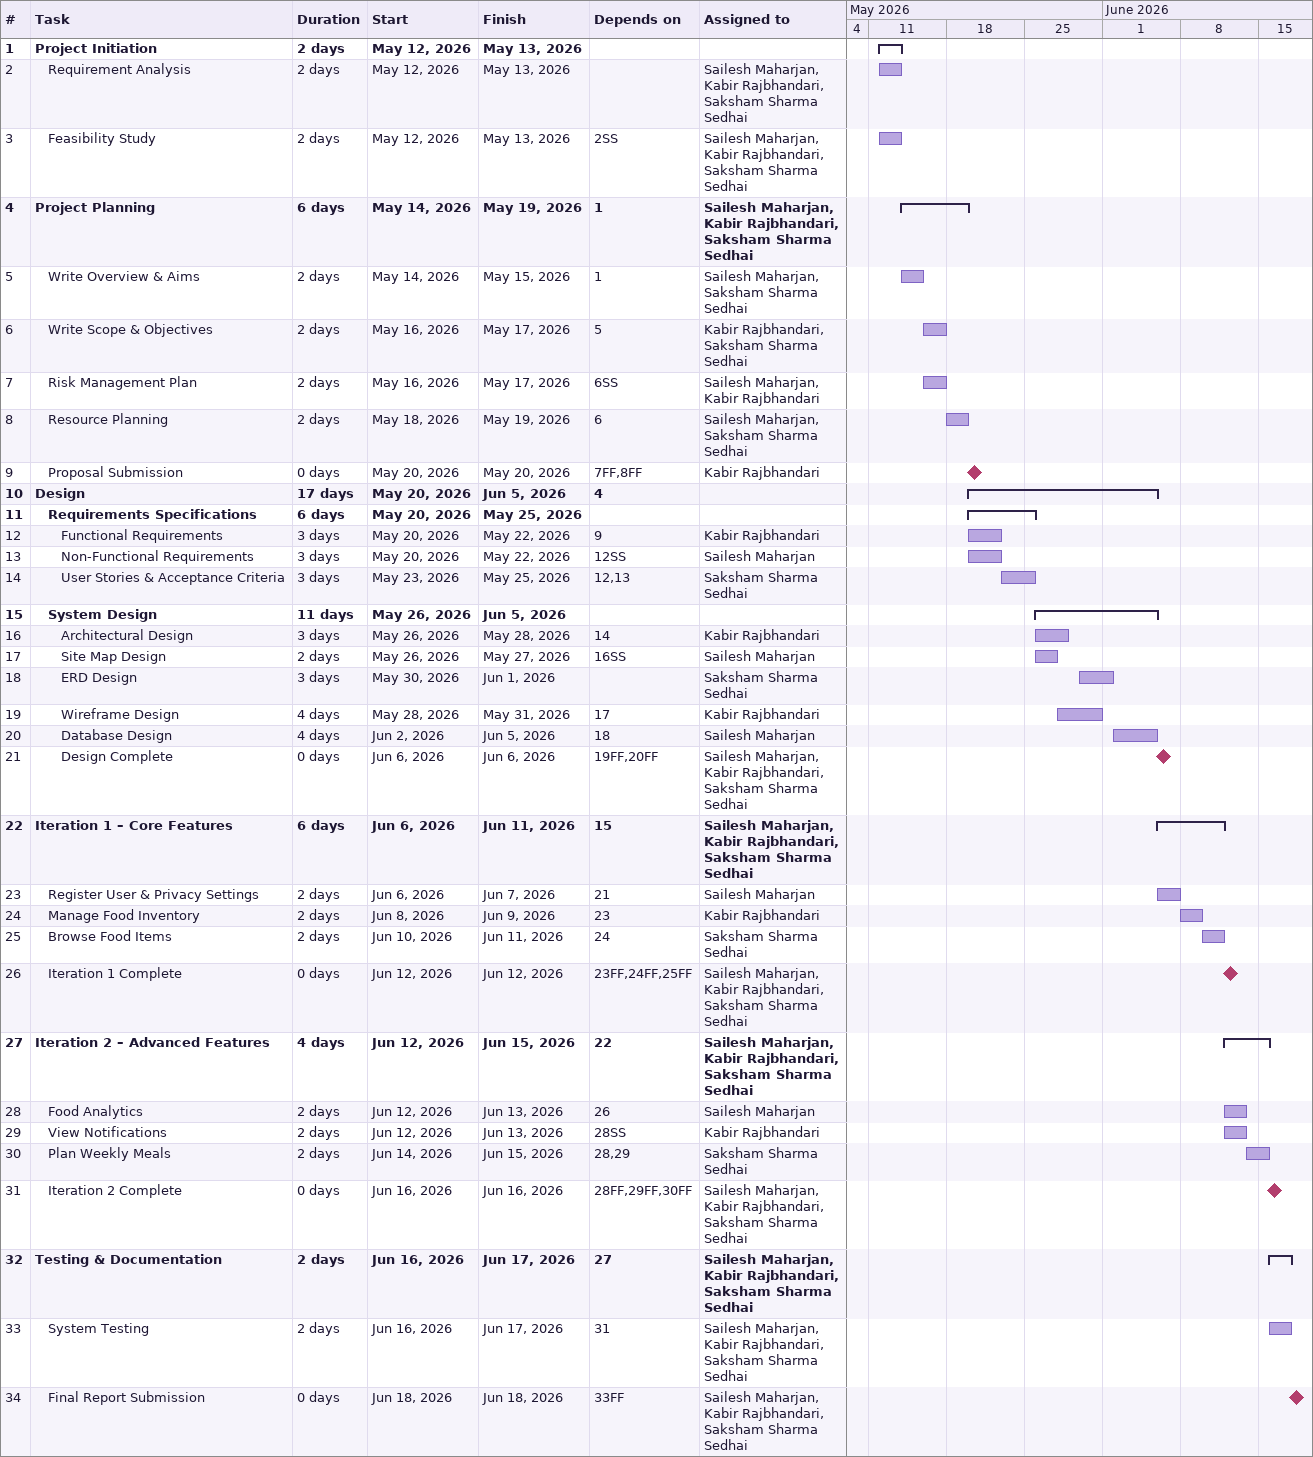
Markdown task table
| ID | Level | Task | Duration | Start | Finish | Predecessors | Resources |
|---|---|---|---|---|---|---|---|
| 1 | 1 | **Project Initiation** | 2d | 2026-05-12 | 2026-05-13 |  |  |
| 2 | 2 | Requirement Analysis | 2d | 2026-05-12 | 2026-05-13 |  | Sailesh Maharjan, Kabir Rajbhandari, Saksham Sharma Sedhai |
| 3 | 2 | Feasibility Study | 2d | 2026-05-12 | 2026-05-13 | 2SS | Sailesh Maharjan, Kabir Rajbhandari, Saksham Sharma Sedhai |
| 4 | 1 | **Project Planning** | 6d | 2026-05-14 | 2026-05-19 | 1 | Sailesh Maharjan, Kabir Rajbhandari, Saksham Sharma Sedhai |
| 5 | 2 | Write Overview & Aims | 2d | 2026-05-14 | 2026-05-15 | 1 | Sailesh Maharjan, Saksham Sharma Sedhai |
| 6 | 2 | Write Scope & Objectives | 2d | 2026-05-16 | 2026-05-17 | 5 | Kabir Rajbhandari, Saksham Sharma Sedhai |
| 7 | 2 | Risk Management Plan | 2d | 2026-05-16 | 2026-05-17 | 6SS | Sailesh Maharjan, Kabir Rajbhandari |
| 8 | 2 | Resource Planning | 2d | 2026-05-18 | 2026-05-19 | 6 | Sailesh Maharjan, Saksham Sharma Sedhai |
| 9 | 2 | Proposal Submission | 0d | 2026-05-20 | 2026-05-20 | 7FF, 8FF | Kabir Rajbhandari |
| 10 | 1 | **Design** | 17d | 2026-05-20 | 2026-06-05 | 4 |  |
| 11 | 2 | **Requirements Specifications** | 6d | 2026-05-20 | 2026-05-25 |  |  |
| 12 | 3 | Functional Requirements | 3d | 2026-05-20 | 2026-05-22 | 9 | Kabir Rajbhandari |
| 13 | 3 | Non-Functional Requirements | 3d | 2026-05-20 | 2026-05-22 | 12SS | Sailesh Maharjan |
| 14 | 3 | User Stories & Acceptance Criteria | 3d | 2026-05-23 | 2026-05-25 | 12, 13 | Saksham Sharma Sedhai |
| 15 | 2 | **System Design** | 11d | 2026-05-26 | 2026-06-05 |  |  |
| 16 | 3 | Architectural Design | 3d | 2026-05-26 | 2026-05-28 | 14 | Kabir Rajbhandari |
| 17 | 3 | Site Map Design | 2d | 2026-05-26 | 2026-05-27 | 16SS | Sailesh Maharjan |
| 18 | 3 | ERD Design | 3d | 2026-05-30 | 2026-06-01 |  | Saksham Sharma Sedhai |
| 19 | 3 | Wireframe Design | 4d | 2026-05-28 | 2026-05-31 | 17 | Kabir Rajbhandari |
| 20 | 3 | Database Design | 4d | 2026-06-02 | 2026-06-05 | 18 | Sailesh Maharjan |
| 21 | 3 | Design Complete | 0d | 2026-06-06 | 2026-06-06 | 19FF, 20FF | Sailesh Maharjan, Kabir Rajbhandari, Saksham Sharma Sedhai |
| 22 | 1 | **Iteration 1 – Core Features** | 6d | 2026-06-06 | 2026-06-11 | 15 | Sailesh Maharjan, Kabir Rajbhandari, Saksham Sharma Sedhai |
| 23 | 2 | Register User & Privacy Settings | 2d | 2026-06-06 | 2026-06-07 | 21 | Sailesh Maharjan |
| 24 | 2 | Manage Food Inventory | 2d | 2026-06-08 | 2026-06-09 | 23 | Kabir Rajbhandari |
| 25 | 2 | Browse Food Items | 2d | 2026-06-10 | 2026-06-11 | 24 | Saksham Sharma Sedhai |
| 26 | 2 | Iteration 1 Complete | 0d | 2026-06-12 | 2026-06-12 | 23FF, 24FF, 25FF | Sailesh Maharjan, Kabir Rajbhandari, Saksham Sharma Sedhai |
| 27 | 1 | **Iteration 2 – Advanced Features** | 4d | 2026-06-12 | 2026-06-15 | 22 | Sailesh Maharjan, Kabir Rajbhandari, Saksham Sharma Sedhai |
| 28 | 2 | Food Analytics | 2d | 2026-06-12 | 2026-06-13 | 26 | Sailesh Maharjan |
| 29 | 2 | View Notifications | 2d | 2026-06-12 | 2026-06-13 | 28SS | Kabir Rajbhandari |
| 30 | 2 | Plan Weekly Meals | 2d | 2026-06-14 | 2026-06-15 | 28, 29 | Saksham Sharma Sedhai |
| 31 | 2 | Iteration 2 Complete | 0d | 2026-06-16 | 2026-06-16 | 28FF, 29FF, 30FF | Sailesh Maharjan, Kabir Rajbhandari, Saksham Sharma Sedhai |
| 32 | 1 | **Testing & Documentation** | 2d | 2026-06-16 | 2026-06-17 | 27 | Sailesh Maharjan, Kabir Rajbhandari, Saksham Sharma Sedhai |
| 33 | 2 | System Testing | 2d | 2026-06-16 | 2026-06-17 | 31 | Sailesh Maharjan, Kabir Rajbhandari, Saksham Sharma Sedhai |
| 34 | 2 | Final Report Submission | 0d | 2026-06-18 | 2026-06-18 | 33FF | Sailesh Maharjan, Kabir Rajbhandari, Saksham Sharma Sedhai |
